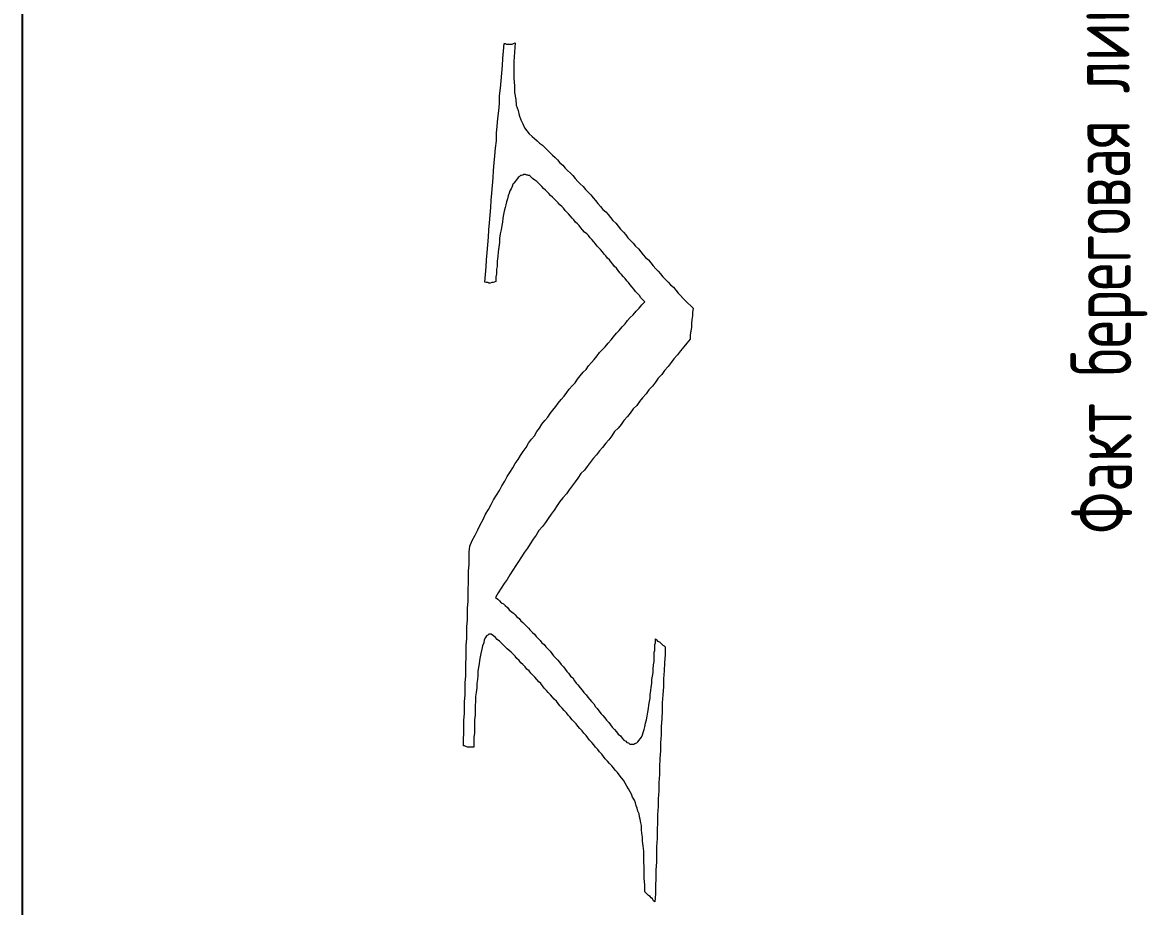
# Model space of a CAD drawing. Header units: millimetres. Extents: x 519 to 9564855, y -810 to 5021775.
# Drawn here: x 9517332 to 9518723, y 5001222 to 5002314 of the extents above; entities that cross this region are included whole.
import ezdxf

# ---------------------------------------------------------------- set-up
doc = ezdxf.new("R2010")
doc.units = ezdxf.units.MM
doc.header["$LTSCALE"] = 2
doc.header["$MEASUREMENT"] = 0
doc.layers.add('SEA_COST', color=4, linetype='Continuous')
doc.styles.get("Standard").update_dxf_attribs({"font": 'isocpeur.ttf', "width": 0.5})

msp = doc.modelspace()

# ---------------------------------------------------------------- linework, layer by layer
at = {"color": 4, "linetype": 'ByBlock', "lineweight": 25}
msp.add_line((9517332.24907, 4996682.87212), (9517332.24907, 5005746.04114), dxfattribs=at)
at = {"layer": 'SEA_COST', "color": 4, "lineweight": 0}
for points in [[(9517926.83938, 5002278.92568), (9517927.55841, 5002288.27311)], [(9517927.55841, 5002288.27311), (9517928.99647, 5002288.27311)], [(9517928.99647, 5002288.27311), (9517930.43454, 5002287.55407)], [(9517930.43454, 5002287.55407), (9517932.59164, 5002287.55407)], [(9517932.59164, 5002287.55407), (9517934.02971, 5002287.55407)], [(9517934.02971, 5002287.55407), (9517935.46777, 5002287.55407)], [(9517935.46777, 5002287.55407), (9517937.62487, 5002287.55407)], [(9517937.62487, 5002287.55407), (9517939.06294, 5002288.27311)], [(9517939.06294, 5002288.27311), (9517941.22004, 5002288.99214)], [(9517941.22004, 5002288.99214), (9517940.501, 5002277.48761)], [(9517925.40131, 5002260.94986), (9517926.12034, 5002269.57825)], [(9517926.12034, 5002269.57825), (9517926.83938, 5002278.92568)], [(9517940.501, 5002277.48761), (9517939.78197, 5002265.98309)], [(9517924.68228, 5002251.60243), (9517925.40131, 5002260.94986)], [(9517939.78197, 5002265.98309), (9517939.78197, 5002255.19759)], [(9517923.24421, 5002232.90757), (9517923.96324, 5002242.255)], [(9517923.96324, 5002242.255), (9517924.68228, 5002251.60243)], [(9517939.78197, 5002255.19759), (9517939.78197, 5002245.13113)], [(9517939.78197, 5002245.13113), (9517940.501, 5002235.7837)], [(9517921.80615, 5002223.56014), (9517923.24421, 5002232.90757)], [(9517940.501, 5002235.7837), (9517940.501, 5002227.87434)], [(9517940.501, 5002227.87434), (9517941.93907, 5002219.24594)], [(9517921.08711, 5002204.86528), (9517921.80615, 5002214.21271)], [(9517921.80615, 5002214.21271), (9517921.80615, 5002223.56014)], [(9517941.93907, 5002219.24594), (9517942.6581, 5002212.05561)], [(9517919.64905, 5002195.51786), (9517921.08711, 5002204.86528)], [(9517942.6581, 5002212.05561), (9517944.8152, 5002205.58432)], [(9517944.8152, 5002205.58432), (9517946.25327, 5002199.83205)], [(9517918.21098, 5002177.54203), (9517918.93001, 5002186.17043)], [(9517918.93001, 5002186.17043), (9517919.64905, 5002195.51786)], [(9517946.25327, 5002199.83205), (9517948.41036, 5002194.07979)], [(9517948.41036, 5002194.07979), (9517950.56746, 5002189.04656)], [(9517950.56746, 5002189.04656), (9517952.72456, 5002184.01333)], [(9517918.21098, 5002168.1946), (9517918.21098, 5002177.54203)], [(9517952.72456, 5002184.01333), (9517955.60069, 5002180.41816)], [(9517955.60069, 5002180.41816), (9517958.47683, 5002176.823)], [(9517958.47683, 5002176.823), (9517962.07199, 5002173.22783)], [(9517962.07199, 5002173.22783), (9517964.94812, 5002171.07074)], [(9517916.05388, 5002149.49975), (9517916.77291, 5002158.84718)], [(9517916.77291, 5002158.84718), (9517918.21098, 5002168.1946)], [(9517964.94812, 5002171.07074), (9517968.54329, 5002168.1946)], [(9517968.54329, 5002168.1946), (9517971.41942, 5002165.31847)], [(9517971.41942, 5002165.31847), (9517975.01458, 5002162.44234)], [(9517975.01458, 5002162.44234), (9517977.89072, 5002159.56621)], [(9517977.89072, 5002159.56621), (9517980.76685, 5002156.69008)], [(9517915.33485, 5002140.87135), (9517916.05388, 5002149.49975)], [(9517980.76685, 5002156.69008), (9517984.36201, 5002153.09491)], [(9517984.36201, 5002153.09491), (9517987.23814, 5002150.21878)], [(9517987.23814, 5002150.21878), (9517990.83331, 5002147.34265)], [(9517990.83331, 5002147.34265), (9517993.70944, 5002144.46652)], [(9517993.70944, 5002144.46652), (9517996.58557, 5002140.87135)], [(9517913.89678, 5002122.17649), (9517914.61582, 5002131.52392)], [(9517914.61582, 5002131.52392), (9517915.33485, 5002140.87135)], [(9517996.58557, 5002140.87135), (9518000.18074, 5002137.99522)], [(9518000.18074, 5002137.99522), (9518003.05687, 5002134.40005)], [(9518003.05687, 5002134.40005), (9518005.933, 5002131.52392)], [(9518005.933, 5002131.52392), (9518009.52817, 5002127.92876)], [(9517913.17775, 5002112.82907), (9517913.89678, 5002122.17649)], [(9517941.22004, 5002117.8623), (9517939.78197, 5002115.7052)], [(9517942.6581, 5002119.30036), (9517941.22004, 5002117.8623)], [(9517944.09617, 5002121.45746), (9517942.6581, 5002119.30036)], [(9517944.8152, 5002122.89553), (9517944.09617, 5002121.45746)], [(9517946.25327, 5002123.61456), (9517944.8152, 5002122.89553)], [(9517947.69133, 5002125.05263), (9517946.25327, 5002123.61456)], [(9517949.1294, 5002125.05263), (9517947.69133, 5002125.05263)], [(9517950.56746, 5002125.77166), (9517949.1294, 5002125.05263)], [(9517952.00553, 5002126.49069), (9517950.56746, 5002125.77166)], [(9517953.4436, 5002126.49069), (9517952.00553, 5002126.49069)], [(9517954.16263, 5002126.49069), (9517953.4436, 5002126.49069)], [(9517955.60069, 5002125.77166), (9517954.16263, 5002126.49069)], [(9517957.03876, 5002125.77166), (9517955.60069, 5002125.77166)], [(9517957.75779, 5002125.05263), (9517957.03876, 5002125.77166)], [(9517959.19586, 5002125.05263), (9517957.75779, 5002125.05263)], [(9517959.91489, 5002124.33359), (9517959.19586, 5002125.05263)], [(9517960.63392, 5002123.61456), (9517959.91489, 5002124.33359)], [(9517962.79102, 5002121.45746), (9517960.63392, 5002123.61456)], [(9517965.66716, 5002119.30036), (9517962.79102, 5002121.45746)], [(9517967.82425, 5002117.8623), (9517965.66716, 5002119.30036)], [(9517969.98135, 5002115.7052), (9517967.82425, 5002117.8623)], [(9518009.52817, 5002127.92876), (9518012.4043, 5002125.05263)], [(9518012.4043, 5002125.05263), (9518015.28043, 5002121.45746)], [(9518015.28043, 5002121.45746), (9518018.87559, 5002117.8623)], [(9518018.87559, 5002117.8623), (9518021.75173, 5002114.98617)], [(9517911.73968, 5002094.85324), (9517912.45872, 5002103.48164)], [(9517912.45872, 5002103.48164), (9517913.17775, 5002112.82907)], [(9517934.02971, 5002103.48164), (9517932.59164, 5002099.88647)], [(9517934.74874, 5002106.35777), (9517934.02971, 5002103.48164)], [(9517936.1868, 5002108.51487), (9517934.74874, 5002106.35777)], [(9517937.62487, 5002111.391), (9517936.1868, 5002108.51487)], [(9517938.3439, 5002114.26713), (9517937.62487, 5002111.391)], [(9517939.78197, 5002115.7052), (9517938.3439, 5002114.26713)], [(9517972.13845, 5002113.5481), (9517969.98135, 5002115.7052)], [(9517974.29555, 5002111.391), (9517972.13845, 5002113.5481)], [(9517976.45265, 5002109.2339), (9517974.29555, 5002111.391)], [(9517978.60975, 5002107.0768), (9517976.45265, 5002109.2339)], [(9517980.76685, 5002104.9197), (9517978.60975, 5002107.0768)], [(9517982.92395, 5002102.7626), (9517980.76685, 5002104.9197)], [(9517985.08105, 5002100.60551), (9517982.92395, 5002102.7626)], [(9518021.75173, 5002114.98617), (9518025.34689, 5002111.391)], [(9518025.34689, 5002111.391), (9518028.22302, 5002107.79584)], [(9518028.22302, 5002107.79584), (9518031.09915, 5002104.9197)], [(9518031.09915, 5002104.9197), (9518034.69432, 5002101.32454)], [(9517911.02065, 5002085.50581), (9517911.73968, 5002094.85324)], [(9517929.71551, 5002089.10098), (9517928.99647, 5002085.50581)], [(9517930.43454, 5002092.69614), (9517929.71551, 5002089.10098)], [(9517931.87261, 5002096.29131), (9517930.43454, 5002092.69614)], [(9517932.59164, 5002099.88647), (9517931.87261, 5002096.29131)], [(9517987.23814, 5002098.44841), (9517985.08105, 5002100.60551)], [(9517989.39524, 5002096.29131), (9517987.23814, 5002098.44841)], [(9517991.55234, 5002094.13421), (9517989.39524, 5002096.29131)], [(9517994.42847, 5002091.25808), (9517991.55234, 5002094.13421)], [(9517996.58557, 5002089.10098), (9517994.42847, 5002091.25808)], [(9517998.74267, 5002086.94388), (9517996.58557, 5002089.10098)], [(9518034.69432, 5002101.32454), (9518037.57045, 5002097.72937)], [(9518037.57045, 5002097.72937), (9518040.44658, 5002094.13421)], [(9518040.44658, 5002094.13421), (9518043.32271, 5002090.53904)], [(9518043.32271, 5002090.53904), (9518046.91788, 5002086.94388)], [(9517909.58259, 5002066.81096), (9517910.30162, 5002076.15839)], [(9517910.30162, 5002076.15839), (9517911.02065, 5002085.50581)], [(9517926.83938, 5002076.87742), (9517926.12034, 5002072.56322)], [(9517927.55841, 5002081.19162), (9517926.83938, 5002076.87742)], [(9517928.99647, 5002085.50581), (9517927.55841, 5002081.19162)], [(9518000.89977, 5002084.78678), (9517998.74267, 5002086.94388)], [(9518003.05687, 5002081.91065), (9518000.89977, 5002084.78678)], [(9518005.21397, 5002079.75355), (9518003.05687, 5002081.91065)], [(9518007.37107, 5002077.59645), (9518005.21397, 5002079.75355)], [(9518009.52817, 5002074.72032), (9518007.37107, 5002077.59645)], [(9518046.91788, 5002086.94388), (9518049.79401, 5002083.34871)], [(9518049.79401, 5002083.34871), (9518053.38918, 5002080.47258)], [(9518053.38918, 5002080.47258), (9518056.26531, 5002076.87742)], [(9518056.26531, 5002076.87742), (9518059.14144, 5002073.28225)], [(9517908.86355, 5002058.18256), (9517909.58259, 5002066.81096)], [(9517924.68228, 5002063.21579), (9517923.96324, 5002058.18256)], [(9517925.40131, 5002067.52999), (9517924.68228, 5002063.21579)], [(9517926.12034, 5002072.56322), (9517925.40131, 5002067.52999)], [(9518011.68526, 5002072.56322), (9518009.52817, 5002074.72032)], [(9518013.84236, 5002070.40612), (9518011.68526, 5002072.56322)], [(9518015.99946, 5002067.52999), (9518013.84236, 5002070.40612)], [(9518018.15656, 5002065.37289), (9518015.99946, 5002067.52999)], [(9518020.31366, 5002063.21579), (9518018.15656, 5002065.37289)], [(9518022.47076, 5002060.33966), (9518020.31366, 5002063.21579)], [(9518059.14144, 5002073.28225), (9518062.01757, 5002069.68709)], [(9518062.01757, 5002069.68709), (9518065.61274, 5002066.09192)], [(9518065.61274, 5002066.09192), (9518068.48887, 5002062.49676)], [(9518068.48887, 5002062.49676), (9518071.365, 5002058.90159)], [(9517907.42549, 5002039.4877), (9517908.14452, 5002048.83513)], [(9517908.14452, 5002048.83513), (9517908.86355, 5002058.18256)], [(9517922.52518, 5002053.14933), (9517921.80615, 5002047.39707)], [(9517921.80615, 5002047.39707), (9517921.80615, 5002042.36384)], [(9517923.96324, 5002058.18256), (9517922.52518, 5002053.14933)], [(9518024.62786, 5002058.18256), (9518022.47076, 5002060.33966)], [(9518026.78496, 5002055.30643), (9518024.62786, 5002058.18256)], [(9518029.66109, 5002053.14933), (9518026.78496, 5002055.30643)], [(9518031.81819, 5002050.99223), (9518029.66109, 5002053.14933)], [(9518033.97529, 5002048.1161), (9518031.81819, 5002050.99223)], [(9518036.13239, 5002045.959), (9518033.97529, 5002048.1161)], [(9518071.365, 5002058.90159), (9518074.96016, 5002055.30643)], [(9518074.96016, 5002055.30643), (9518077.8363, 5002051.71126)], [(9518077.8363, 5002051.71126), (9518080.71243, 5002048.1161)], [(9518080.71243, 5002048.1161), (9518084.30759, 5002044.52094)], [(9517906.70645, 5002030.14028), (9517907.42549, 5002039.4877)], [(9517921.08711, 5002036.61157), (9517920.36808, 5002030.85931)], [(9517921.80615, 5002042.36384), (9517921.08711, 5002036.61157)], [(9518038.28948, 5002043.08287), (9518036.13239, 5002045.959)], [(9518040.44658, 5002040.92577), (9518038.28948, 5002043.08287)], [(9518042.60368, 5002038.04964), (9518040.44658, 5002040.92577)], [(9518044.76078, 5002035.89254), (9518042.60368, 5002038.04964)], [(9518046.91788, 5002033.73544), (9518044.76078, 5002035.89254)], [(9518049.07498, 5002030.85931), (9518046.91788, 5002033.73544)], [(9518084.30759, 5002044.52094), (9518087.18373, 5002041.6448)], [(9518087.18373, 5002041.6448), (9518090.05986, 5002038.04964)], [(9518090.05986, 5002038.04964), (9518093.65502, 5002034.45447)], [(9518093.65502, 5002034.45447), (9518096.53115, 5002030.85931)], [(9517905.26839, 5002012.16445), (9517905.98742, 5002020.79285)], [(9517905.98742, 5002020.79285), (9517906.70645, 5002030.14028)], [(9517919.64905, 5002025.10705), (9517918.93001, 5002019.35478)], [(9517918.93001, 5002019.35478), (9517918.93001, 5002015.75962)], [(9517920.36808, 5002030.85931), (9517919.64905, 5002025.10705)], [(9518051.23208, 5002027.98318), (9518049.07498, 5002030.85931)], [(9518053.38918, 5002025.82608), (9518051.23208, 5002027.98318)], [(9518055.54628, 5002022.94995), (9518053.38918, 5002025.82608)], [(9518057.70337, 5002020.79285), (9518055.54628, 5002022.94995)], [(9518059.86047, 5002017.91672), (9518057.70337, 5002020.79285)], [(9518096.53115, 5002030.85931), (9518099.40729, 5002027.26414)], [(9518099.40729, 5002027.26414), (9518102.28342, 5002023.66898)], [(9518102.28342, 5002023.66898), (9518105.87858, 5002020.79285)], [(9518105.87858, 5002020.79285), (9518108.75471, 5002017.19768)], [(9517904.54935, 5002002.81702), (9517905.26839, 5002012.16445)], [(9517918.93001, 5002012.88349), (9517918.21098, 5002009.28832)], [(9517918.21098, 5002009.28832), (9517918.21098, 5002006.41219)], [(9517918.21098, 5002006.41219), (9517918.21098, 5002003.53606)], [(9517918.93001, 5002015.75962), (9517918.93001, 5002012.88349)], [(9518062.01757, 5002015.75962), (9518059.86047, 5002017.91672)], [(9518064.17467, 5002012.88349), (9518062.01757, 5002015.75962)], [(9518066.33177, 5002010.72639), (9518064.17467, 5002012.88349)], [(9518068.48887, 5002007.85025), (9518066.33177, 5002010.72639)], [(9518070.64597, 5002004.97412), (9518068.48887, 5002007.85025)], [(9518108.75471, 5002017.19768), (9518111.63085, 5002013.60252)], [(9518111.63085, 5002013.60252), (9518115.22601, 5002010.00735)], [(9518115.22601, 5002010.00735), (9518118.10214, 5002007.13122)], [(9518118.10214, 5002007.13122), (9518120.97827, 5002003.53606)], [(9517903.83032, 5001993.4696), (9517904.54935, 5002002.81702)], [(9517905.26839, 5001992.75056), (9517903.83032, 5001993.4696)], [(9517907.42549, 5001992.75056), (9517905.26839, 5001992.75056)], [(9517908.86355, 5001992.03153), (9517907.42549, 5001992.75056)], [(9517910.30162, 5001992.03153), (9517908.86355, 5001992.03153)], [(9517912.45872, 5001992.75056), (9517910.30162, 5001992.03153)], [(9517913.89678, 5001992.75056), (9517912.45872, 5001992.75056)], [(9517915.33485, 5001993.4696), (9517913.89678, 5001992.75056)], [(9517917.49195, 5001994.18863), (9517915.33485, 5001993.4696)], [(9517918.21098, 5002003.53606), (9517917.49195, 5001999.94089)], [(9517917.49195, 5001999.94089), (9517917.49195, 5001997.06476)], [(9517917.49195, 5001997.06476), (9517917.49195, 5001994.18863)], [(9518072.80307, 5002002.81702), (9518070.64597, 5002004.97412)], [(9518074.96016, 5001999.94089), (9518072.80307, 5002002.81702)], [(9518077.11726, 5001997.78379), (9518074.96016, 5001999.94089)], [(9518079.27436, 5001994.90766), (9518077.11726, 5001997.78379)], [(9518081.43146, 5001992.75056), (9518079.27436, 5001994.90766)], [(9518083.58856, 5001989.87443), (9518081.43146, 5001992.75056)], [(9518120.97827, 5002003.53606), (9518123.85441, 5001999.94089)], [(9518123.85441, 5001999.94089), (9518127.44957, 5001996.34573)], [(9518127.44957, 5001996.34573), (9518130.3257, 5001993.4696)], [(9518130.3257, 5001993.4696), (9518133.20183, 5001989.87443)], [(9518085.74566, 5001986.9983), (9518083.58856, 5001989.87443)], [(9518087.90276, 5001984.8412), (9518085.74566, 5001986.9983)], [(9518090.05986, 5001981.96507), (9518087.90276, 5001984.8412)], [(9518092.21696, 5001979.80797), (9518090.05986, 5001981.96507)], [(9518095.09309, 5001976.93184), (9518092.21696, 5001979.80797)], [(9518133.20183, 5001989.87443), (9518136.797, 5001986.9983)], [(9518136.797, 5001986.9983), (9518139.67313, 5001983.40313)], [(9518139.67313, 5001983.40313), (9518142.54926, 5001979.80797)], [(9518142.54926, 5001979.80797), (9518145.42539, 5001976.93184)], [(9518094.37405, 5001961.11311), (9518097.96922, 5001965.42731)], [(9518096.53115, 5001974.05571), (9518095.09309, 5001976.93184)], [(9518098.68825, 5001971.89861), (9518096.53115, 5001974.05571)], [(9518097.96922, 5001965.42731), (9518101.56438, 5001969.02247)], [(9518101.56438, 5001969.02247), (9518098.68825, 5001971.89861)], [(9518145.42539, 5001976.93184), (9518149.02056, 5001973.33667)], [(9518149.02056, 5001973.33667), (9518151.89669, 5001970.46054)], [(9518151.89669, 5001970.46054), (9518154.77282, 5001967.58441)], [(9518154.77282, 5001967.58441), (9518158.36799, 5001963.98924)], [(9518158.36799, 5001963.98924), (9518161.24412, 5001961.11311)], [(9518083.58856, 5001949.60859), (9518087.18373, 5001953.20375)], [(9518087.18373, 5001953.20375), (9518090.77889, 5001957.51795)], [(9518090.77889, 5001957.51795), (9518094.37405, 5001961.11311)], [(9518160.52509, 5001951.76568), (9518159.80605, 5001946.73245)], [(9518161.24412, 5001961.11311), (9518160.52509, 5001956.07988)], [(9518160.52509, 5001956.07988), (9518160.52509, 5001951.76568)], [(9518069.92693, 5001933.78986), (9518073.5221, 5001938.10406)], [(9518073.5221, 5001938.10406), (9518077.11726, 5001941.69922)], [(9518077.11726, 5001941.69922), (9518079.9934, 5001946.01342)], [(9518079.9934, 5001946.01342), (9518083.58856, 5001949.60859)], [(9518159.08702, 5001937.38502), (9518158.36799, 5001933.07083)], [(9518159.80605, 5001946.73245), (9518159.08702, 5001942.41826)], [(9518159.08702, 5001942.41826), (9518159.08702, 5001937.38502)], [(9518056.26531, 5001917.97114), (9518059.86047, 5001922.28533)], [(9518059.86047, 5001922.28533), (9518062.7366, 5001925.8805)], [(9518062.7366, 5001925.8805), (9518066.33177, 5001930.1947)], [(9518066.33177, 5001930.1947), (9518069.92693, 5001933.78986)], [(9518157.64895, 5001923.00437), (9518153.33476, 5001917.97114)], [(9518158.36799, 5001933.07083), (9518157.64895, 5001928.0376)], [(9518157.64895, 5001928.0376), (9518157.64895, 5001923.00437)], [(9518045.47981, 5001906.46661), (9518049.07498, 5001910.06177)], [(9518049.07498, 5001910.06177), (9518052.67014, 5001913.65694)], [(9518052.67014, 5001913.65694), (9518056.26531, 5001917.97114)], [(9518145.42539, 5001908.62371), (9518141.83023, 5001903.59048)], [(9518149.73959, 5001913.65694), (9518145.42539, 5001908.62371)], [(9518153.33476, 5001917.97114), (9518149.73959, 5001913.65694)], [(9518031.81819, 5001889.92885), (9518035.41335, 5001894.24305)], [(9518035.41335, 5001894.24305), (9518039.00852, 5001897.83821)], [(9518039.00852, 5001897.83821), (9518042.60368, 5001902.15241)], [(9518042.60368, 5001902.15241), (9518045.47981, 5001906.46661)], [(9518133.92087, 5001894.24305), (9518130.3257, 5001889.20982)], [(9518137.51603, 5001898.55725), (9518133.92087, 5001894.24305)], [(9518141.83023, 5001903.59048), (9518137.51603, 5001898.55725)], [(9518021.75173, 5001877.70529), (9518025.34689, 5001882.01949)], [(9518025.34689, 5001882.01949), (9518028.94206, 5001885.61465)], [(9518028.94206, 5001885.61465), (9518031.81819, 5001889.92885)], [(9518126.0115, 5001884.17659), (9518122.41634, 5001879.14336)], [(9518130.3257, 5001889.20982), (9518126.0115, 5001884.17659)], [(9518011.68526, 5001865.48173), (9518015.28043, 5001869.07689)], [(9518015.28043, 5001869.07689), (9518018.15656, 5001873.39109)], [(9518018.15656, 5001873.39109), (9518021.75173, 5001877.70529)], [(9518114.50698, 5001869.79593), (9518110.91181, 5001864.7627)], [(9518118.10214, 5001874.82916), (9518114.50698, 5001869.79593)], [(9518122.41634, 5001879.14336), (9518118.10214, 5001874.82916)], [(9517998.02364, 5001848.22494), (9518001.6188, 5001852.53914)], [(9518001.6188, 5001852.53914), (9518005.21397, 5001856.85333)], [(9518005.21397, 5001856.85333), (9518008.0901, 5001861.16753)], [(9518008.0901, 5001861.16753), (9518011.68526, 5001865.48173)], [(9518103.00245, 5001855.41527), (9518098.68825, 5001850.38204)], [(9518106.59762, 5001860.4485), (9518103.00245, 5001855.41527)], [(9518110.91181, 5001864.7627), (9518106.59762, 5001860.4485)], [(9517987.95718, 5001835.28235), (9517991.55234, 5001839.59654)], [(9517991.55234, 5001839.59654), (9517994.42847, 5001843.91074)], [(9517994.42847, 5001843.91074), (9517998.02364, 5001848.22494)], [(9518091.49792, 5001841.03461), (9518087.18373, 5001836.72041)], [(9518095.09309, 5001846.06784), (9518091.49792, 5001841.03461)], [(9518098.68825, 5001850.38204), (9518095.09309, 5001846.06784)], [(9517977.89072, 5001822.33975), (9517981.48588, 5001826.65395)], [(9517981.48588, 5001826.65395), (9517984.36201, 5001830.96815)], [(9517984.36201, 5001830.96815), (9517987.95718, 5001835.28235)], [(9518079.9934, 5001827.37298), (9518075.6792, 5001822.33975)], [(9518083.58856, 5001831.68718), (9518079.9934, 5001827.37298)], [(9518087.18373, 5001836.72041), (9518083.58856, 5001831.68718)], [(9517967.82425, 5001808.67813), (9517971.41942, 5001812.99232)], [(9517971.41942, 5001812.99232), (9517974.29555, 5001818.02555)], [(9517974.29555, 5001818.02555), (9517977.89072, 5001822.33975)], [(9518068.48887, 5001812.99232), (9518064.17467, 5001808.67813)], [(9518072.08403, 5001817.30652), (9518068.48887, 5001812.99232)], [(9518075.6792, 5001822.33975), (9518072.08403, 5001817.30652)], [(9517957.75779, 5001794.29747), (9517961.35296, 5001799.3307)], [(9517961.35296, 5001799.3307), (9517964.94812, 5001803.6449)], [(9517964.94812, 5001803.6449), (9517967.82425, 5001808.67813)], [(9518056.98434, 5001798.61166), (9518053.38918, 5001794.29747)], [(9518060.57951, 5001803.6449), (9518056.98434, 5001798.61166)], [(9518064.17467, 5001808.67813), (9518060.57951, 5001803.6449)], [(9517947.69133, 5001779.19777), (9517951.2865, 5001784.23101)], [(9517951.2865, 5001784.23101), (9517954.88166, 5001789.26424)], [(9517954.88166, 5001789.26424), (9517957.75779, 5001794.29747)], [(9518045.47981, 5001784.95004), (9518041.88465, 5001779.91681)], [(9518049.07498, 5001789.26424), (9518045.47981, 5001784.95004)], [(9518053.38918, 5001794.29747), (9518049.07498, 5001789.26424)], [(9517938.3439, 5001764.09808), (9517941.22004, 5001769.13131)], [(9517941.22004, 5001769.13131), (9517944.8152, 5001774.16454)], [(9517944.8152, 5001774.16454), (9517947.69133, 5001779.19777)], [(9518033.97529, 5001770.56938), (9518030.38012, 5001765.53615)], [(9518037.57045, 5001775.60261), (9518033.97529, 5001770.56938)], [(9518041.88465, 5001779.91681), (9518037.57045, 5001775.60261)], [(9517931.15357, 5001753.31259), (9517934.74874, 5001758.34582)], [(9517934.74874, 5001758.34582), (9517938.3439, 5001764.09808)], [(9518022.47076, 5001756.90775), (9518018.87559, 5001751.15549)], [(9518026.78496, 5001761.22195), (9518022.47076, 5001756.90775)], [(9518030.38012, 5001765.53615), (9518026.78496, 5001761.22195)], [(9517921.80615, 5001736.0558), (9517924.68228, 5001741.80806)], [(9517924.68228, 5001741.80806), (9517928.27744, 5001747.56032)], [(9517928.27744, 5001747.56032), (9517931.15357, 5001753.31259)], [(9518011.68526, 5001741.80806), (9518008.0901, 5001736.77483)], [(9518015.28043, 5001746.84129), (9518011.68526, 5001741.80806)], [(9518018.87559, 5001751.15549), (9518015.28043, 5001746.84129)], [(9517914.61582, 5001724.55127), (9517918.21098, 5001730.30353)], [(9517918.21098, 5001730.30353), (9517921.80615, 5001736.0558)], [(9518004.49494, 5001731.7416), (9518000.18074, 5001726.70837)], [(9518008.0901, 5001736.77483), (9518004.49494, 5001731.7416)], [(9517908.14452, 5001712.32771), (9517911.73968, 5001718.79901)], [(9517911.73968, 5001718.79901), (9517914.61582, 5001724.55127)], [(9517992.99041, 5001717.36094), (9517989.39524, 5001711.60868)], [(9517996.58557, 5001722.39417), (9517992.99041, 5001717.36094)], [(9518000.18074, 5001726.70837), (9517996.58557, 5001722.39417)], [(9517898.07806, 5001693.63285), (9517901.67322, 5001700.10415)], [(9517901.67322, 5001700.10415), (9517904.54935, 5001706.57545)], [(9517904.54935, 5001706.57545), (9517908.14452, 5001712.32771)], [(9517982.20491, 5001701.54222), (9517978.60975, 5001696.50898)], [(9517985.80008, 5001706.57545), (9517982.20491, 5001701.54222)], [(9517989.39524, 5001711.60868), (9517985.80008, 5001706.57545)], [(9517891.60676, 5001680.69026), (9517895.20193, 5001687.16156)], [(9517895.20193, 5001687.16156), (9517898.07806, 5001693.63285)], [(9517970.70039, 5001686.44252), (9517967.10522, 5001680.69026)], [(9517975.01458, 5001691.47575), (9517970.70039, 5001686.44252)], [(9517978.60975, 5001696.50898), (9517975.01458, 5001691.47575)], [(9517885.13546, 5001667.02863), (9517888.0116, 5001674.21896)], [(9517888.0116, 5001674.21896), (9517891.60676, 5001680.69026)], [(9517963.51006, 5001675.65703), (9517959.91489, 5001669.90477)], [(9517967.10522, 5001680.69026), (9517963.51006, 5001675.65703)], [(9517884.41643, 5001659.8383), (9517885.13546, 5001667.02863)], [(9517884.41643, 5001651.92894), (9517884.41643, 5001659.8383)], [(9517952.72456, 5001659.8383), (9517949.1294, 5001654.08604)], [(9517956.31973, 5001664.87153), (9517952.72456, 5001659.8383)], [(9517959.91489, 5001669.90477), (9517956.31973, 5001664.87153)], [(9517883.6974, 5001636.82925), (9517884.41643, 5001644.01958)], [(9517884.41643, 5001644.01958), (9517884.41643, 5001651.92894)], [(9517945.53423, 5001648.33378), (9517941.93907, 5001643.30055)], [(9517949.1294, 5001654.08604), (9517945.53423, 5001648.33378)], [(9517883.6974, 5001628.91989), (9517883.6974, 5001636.82925)], [(9517934.74874, 5001631.79602), (9517931.15357, 5001626.04375)], [(9517938.3439, 5001637.54828), (9517934.74874, 5001631.79602)], [(9517941.93907, 5001643.30055), (9517938.3439, 5001637.54828)], [(9517882.97837, 5001613.82019), (9517883.6974, 5001621.72956)], [(9517883.6974, 5001621.72956), (9517883.6974, 5001628.91989)], [(9517927.55841, 5001621.01052), (9517923.96324, 5001615.25826)], [(9517931.15357, 5001626.04375), (9517927.55841, 5001621.01052)], [(9517882.97837, 5001606.62987), (9517882.97837, 5001613.82019)], [(9517882.97837, 5001598.7205), (9517882.97837, 5001606.62987)], [(9517920.36808, 5001609.506), (9517916.77291, 5001603.75373)], [(9517916.77291, 5001603.75373), (9517919.64905, 5001601.59663)], [(9517923.96324, 5001615.25826), (9517920.36808, 5001609.506)], [(9517882.25933, 5001590.81114), (9517882.97837, 5001598.7205)], [(9517882.25933, 5001583.62081), (9517882.25933, 5001590.81114)], [(9517919.64905, 5001601.59663), (9517921.80615, 5001599.43954)], [(9517921.80615, 5001599.43954), (9517923.96324, 5001597.28244)], [(9517923.96324, 5001597.28244), (9517926.83938, 5001595.84437)], [(9517926.83938, 5001595.84437), (9517928.99647, 5001593.68727)], [(9517928.99647, 5001593.68727), (9517931.87261, 5001591.53017)], [(9517931.87261, 5001591.53017), (9517934.02971, 5001588.65404)], [(9517934.02971, 5001588.65404), (9517936.1868, 5001586.49694)], [(9517881.5403, 5001567.80209), (9517882.25933, 5001575.71145)], [(9517882.25933, 5001575.71145), (9517882.25933, 5001583.62081)], [(9517936.1868, 5001586.49694), (9517939.06294, 5001584.33984)], [(9517939.06294, 5001584.33984), (9517941.22004, 5001582.18274)], [(9517941.22004, 5001582.18274), (9517943.37713, 5001580.02565)], [(9517943.37713, 5001580.02565), (9517946.25327, 5001577.86855)], [(9517946.25327, 5001577.86855), (9517948.41036, 5001574.99242)], [(9517948.41036, 5001574.99242), (9517950.56746, 5001572.83532)], [(9517881.5403, 5001559.89272), (9517881.5403, 5001567.80209)], [(9517950.56746, 5001572.83532), (9517952.72456, 5001570.67822)], [(9517952.72456, 5001570.67822), (9517955.60069, 5001567.80209)], [(9517955.60069, 5001567.80209), (9517957.75779, 5001565.64499)], [(9517957.75779, 5001565.64499), (9517959.91489, 5001563.48789)], [(9517959.91489, 5001563.48789), (9517962.79102, 5001560.61176)], [(9517962.79102, 5001560.61176), (9517964.94812, 5001558.45466)], [(9517880.82127, 5001544.79303), (9517881.5403, 5001552.70239)], [(9517881.5403, 5001552.70239), (9517881.5403, 5001559.89272)], [(9517902.39226, 5001547.66916), (9517900.95419, 5001544.074)], [(9517903.11129, 5001551.26433), (9517902.39226, 5001547.66916)], [(9517904.54935, 5001554.14046), (9517903.11129, 5001551.26433)], [(9517905.98742, 5001556.29756), (9517904.54935, 5001554.14046)], [(9517907.42549, 5001557.01659), (9517905.98742, 5001556.29756)], [(9517908.86355, 5001558.45466), (9517907.42549, 5001557.01659)], [(9517909.58259, 5001558.45466), (9517908.86355, 5001558.45466)], [(9517910.30162, 5001558.45466), (9517909.58259, 5001558.45466)], [(9517911.02065, 5001558.45466), (9517910.30162, 5001558.45466)], [(9517911.73968, 5001558.45466), (9517911.02065, 5001558.45466)], [(9517914.61582, 5001556.29756), (9517911.73968, 5001558.45466)], [(9517916.77291, 5001554.14046), (9517914.61582, 5001556.29756)], [(9517918.93001, 5001551.98336), (9517916.77291, 5001554.14046)], [(9517921.80615, 5001549.82626), (9517918.93001, 5001551.98336)], [(9517923.96324, 5001547.66916), (9517921.80615, 5001549.82626)], [(9517926.12034, 5001545.51206), (9517923.96324, 5001547.66916)], [(9517964.94812, 5001558.45466), (9517967.10522, 5001555.57853)], [(9517967.10522, 5001555.57853), (9517969.98135, 5001552.70239)], [(9517969.98135, 5001552.70239), (9517972.13845, 5001550.54529)], [(9517972.13845, 5001550.54529), (9517974.29555, 5001547.66916)], [(9517972.13845, 5001550.54529), (9517974.29555, 5001547.66916)], [(9517974.29555, 5001547.66916), (9517977.17168, 5001545.51206)], [(9517974.29555, 5001547.66916), (9517977.17168, 5001545.51206)], [(9518113.78794, 5001545.51206), (9518114.50698, 5001547.66916)], [(9518114.50698, 5001552.70239), (9518115.94504, 5001551.26433)], [(9518114.50698, 5001549.82626), (9518114.50698, 5001552.70239)], [(9518114.50698, 5001547.66916), (9518114.50698, 5001549.82626)], [(9518115.94504, 5001551.26433), (9518117.38311, 5001549.82626)], [(9518117.38311, 5001549.82626), (9518119.54021, 5001549.10723)], [(9518119.54021, 5001549.10723), (9518120.97827, 5001547.66916)], [(9518120.97827, 5001547.66916), (9518122.41634, 5001546.2311)], [(9517880.82127, 5001536.88367), (9517880.82127, 5001544.79303)], [(9517880.82127, 5001529.69334), (9517880.82127, 5001536.88367)], [(9517898.79709, 5001534.72657), (9517898.07806, 5001530.41237)], [(9517900.23516, 5001539.7598), (9517898.79709, 5001534.72657)], [(9517900.95419, 5001544.074), (9517900.23516, 5001539.7598)], [(9517928.99647, 5001542.63593), (9517926.12034, 5001545.51206)], [(9517931.15357, 5001540.47883), (9517928.99647, 5001542.63593)], [(9517934.02971, 5001538.32173), (9517931.15357, 5001540.47883)], [(9517936.1868, 5001536.16464), (9517934.02971, 5001538.32173)], [(9517939.06294, 5001533.2885), (9517936.1868, 5001536.16464)], [(9517941.22004, 5001531.1314), (9517939.06294, 5001533.2885)], [(9517977.17168, 5001545.51206), (9517979.32878, 5001542.63593)], [(9517977.17168, 5001545.51206), (9517979.32878, 5001542.63593)], [(9517979.32878, 5001542.63593), (9517981.48588, 5001540.47883)], [(9517979.32878, 5001542.63593), (9517981.48588, 5001540.47883)], [(9517981.48588, 5001540.47883), (9517984.36201, 5001537.6027)], [(9517981.48588, 5001540.47883), (9517984.36201, 5001537.6027)], [(9517984.36201, 5001537.6027), (9517986.51911, 5001534.72657)], [(9517984.36201, 5001537.6027), (9517986.51911, 5001534.72657)], [(9517986.51911, 5001534.72657), (9517988.67621, 5001531.85044)], [(9517986.51911, 5001534.72657), (9517988.67621, 5001531.85044)], [(9518113.06891, 5001536.16464), (9518113.78794, 5001538.32173)], [(9518113.06891, 5001534.00754), (9518113.06891, 5001536.16464)], [(9518113.06891, 5001529.69334), (9518113.06891, 5001534.00754)], [(9518113.78794, 5001542.63593), (9518113.78794, 5001545.51206)], [(9518113.78794, 5001540.47883), (9518113.78794, 5001542.63593)], [(9518113.78794, 5001538.32173), (9518113.78794, 5001540.47883)], [(9518122.41634, 5001546.2311), (9518123.85441, 5001544.79303)], [(9518123.85441, 5001544.79303), (9518125.29247, 5001544.074)], [(9518125.29247, 5001544.074), (9518126.73054, 5001542.63593)], [(9518126.73054, 5001533.2885), (9518126.0115, 5001523.22204)], [(9518126.73054, 5001542.63593), (9518126.73054, 5001533.2885)], [(9517880.10223, 5001521.78398), (9517880.82127, 5001529.69334)], [(9517880.10223, 5001513.87461), (9517880.10223, 5001521.78398)], [(9517896.63999, 5001521.78398), (9517895.92096, 5001517.46978)], [(9517897.35902, 5001526.09817), (9517896.63999, 5001521.78398)], [(9517898.07806, 5001530.41237), (9517897.35902, 5001526.09817)], [(9517943.37713, 5001528.25527), (9517941.22004, 5001531.1314)], [(9517946.25327, 5001526.09817), (9517943.37713, 5001528.25527)], [(9517948.41036, 5001523.22204), (9517946.25327, 5001526.09817)], [(9517950.56746, 5001521.06494), (9517948.41036, 5001523.22204)], [(9517953.4436, 5001518.18881), (9517950.56746, 5001521.06494)], [(9517988.67621, 5001531.85044), (9517990.83331, 5001529.69334)], [(9517988.67621, 5001531.85044), (9517990.83331, 5001529.69334)], [(9517990.83331, 5001529.69334), (9517993.70944, 5001526.81721)], [(9517993.70944, 5001526.81721), (9517995.86654, 5001523.94108)], [(9517995.86654, 5001523.94108), (9517998.02364, 5001521.06494)], [(9517998.02364, 5001521.06494), (9518000.89977, 5001518.18881)], [(9518111.63085, 5001515.31268), (9518112.34988, 5001520.34591)], [(9518112.34988, 5001520.34591), (9518113.06891, 5001524.66011)], [(9518113.06891, 5001524.66011), (9518113.06891, 5001529.69334)], [(9518126.0115, 5001523.22204), (9518125.29247, 5001513.15558)], [(9517879.3832, 5001498.77492), (9517880.10223, 5001506.68428)], [(9517880.10223, 5001506.68428), (9517880.10223, 5001513.87461)], [(9517895.20193, 5001507.40332), (9517894.48289, 5001502.37009)], [(9517895.92096, 5001517.46978), (9517895.20193, 5001512.43655)], [(9517895.20193, 5001512.43655), (9517895.20193, 5001507.40332)], [(9517955.60069, 5001515.31268), (9517953.4436, 5001518.18881)], [(9517958.47683, 5001513.15558), (9517955.60069, 5001515.31268)], [(9517960.63392, 5001510.27945), (9517958.47683, 5001513.15558)], [(9517962.79102, 5001508.12235), (9517960.63392, 5001510.27945)], [(9517965.66716, 5001505.24622), (9517962.79102, 5001508.12235)], [(9517967.82425, 5001502.37009), (9517965.66716, 5001505.24622)], [(9518000.89977, 5001518.18881), (9518003.05687, 5001515.31268)], [(9518003.05687, 5001515.31268), (9518005.21397, 5001512.43655)], [(9518005.21397, 5001512.43655), (9518007.37107, 5001510.27945)], [(9518007.37107, 5001510.27945), (9518009.52817, 5001506.68428)], [(9518009.52817, 5001506.68428), (9518012.4043, 5001504.52719)], [(9518110.19278, 5001502.37009), (9518110.91181, 5001506.68428)], [(9518110.91181, 5001506.68428), (9518111.63085, 5001510.99848)], [(9518111.63085, 5001510.99848), (9518111.63085, 5001515.31268)], [(9518125.29247, 5001513.15558), (9518124.57344, 5001503.08912)], [(9517879.3832, 5001490.86556), (9517879.3832, 5001498.77492)], [(9517879.3832, 5001482.9562), (9517879.3832, 5001490.86556)], [(9517893.76386, 5001492.30363), (9517893.04483, 5001486.55136)], [(9517894.48289, 5001502.37009), (9517893.76386, 5001497.33686)], [(9517893.76386, 5001497.33686), (9517893.76386, 5001492.30363)], [(9517970.70039, 5001499.49395), (9517967.82425, 5001502.37009)], [(9517972.85749, 5001497.33686), (9517970.70039, 5001499.49395)], [(9517975.01458, 5001494.46072), (9517972.85749, 5001497.33686)], [(9517977.17168, 5001491.58459), (9517975.01458, 5001494.46072)], [(9517980.04781, 5001488.70846), (9517977.17168, 5001491.58459)], [(9518012.4043, 5001504.52719), (9518014.5614, 5001500.93202)], [(9518014.5614, 5001500.93202), (9518016.7185, 5001498.05589)], [(9518016.7185, 5001498.05589), (9518018.87559, 5001495.89879)], [(9518018.87559, 5001495.89879), (9518021.75173, 5001492.30363)], [(9518021.75173, 5001492.30363), (9518023.90883, 5001489.42749)], [(9518108.75471, 5001488.70846), (9518109.47375, 5001493.02266)], [(9518109.47375, 5001493.02266), (9518110.19278, 5001497.33686)], [(9518110.19278, 5001497.33686), (9518110.19278, 5001502.37009)], [(9518124.57344, 5001493.74169), (9518123.85441, 5001483.67523)], [(9518124.57344, 5001503.08912), (9518124.57344, 5001493.74169)], [(9517878.66417, 5001475.04683), (9517879.3832, 5001482.9562)], [(9517893.04483, 5001486.55136), (9517892.32579, 5001481.51813)], [(9517892.32579, 5001481.51813), (9517892.32579, 5001475.76587)], [(9517982.20491, 5001486.55136), (9517980.04781, 5001488.70846)], [(9517985.08105, 5001483.67523), (9517982.20491, 5001486.55136)], [(9517987.23814, 5001480.7991), (9517985.08105, 5001483.67523)], [(9517989.39524, 5001477.92297), (9517987.23814, 5001480.7991)], [(9517992.27138, 5001475.76587), (9517989.39524, 5001477.92297)], [(9518023.90883, 5001489.42749), (9518026.06592, 5001486.55136)], [(9518026.06592, 5001486.55136), (9518028.94206, 5001483.67523)], [(9518028.94206, 5001483.67523), (9518031.09915, 5001480.7991)], [(9518031.09915, 5001480.7991), (9518033.25625, 5001477.92297)], [(9518033.25625, 5001477.92297), (9518035.41335, 5001475.04683)], [(9518107.31665, 5001475.04683), (9518108.03568, 5001479.36103)], [(9518108.03568, 5001483.67523), (9518108.75471, 5001488.70846)], [(9518108.03568, 5001479.36103), (9518108.03568, 5001483.67523)], [(9518123.85441, 5001483.67523), (9518123.13537, 5001473.60877)], [(9517878.66417, 5001467.13747), (9517878.66417, 5001475.04683)], [(9517878.66417, 5001459.94714), (9517878.66417, 5001467.13747)], [(9517892.32579, 5001475.76587), (9517891.60676, 5001470.0136)], [(9517891.60676, 5001470.0136), (9517891.60676, 5001464.26134)], [(9517891.60676, 5001464.26134), (9517891.60676, 5001458.50908)], [(9517994.42847, 5001472.88974), (9517992.27138, 5001475.76587)], [(9517996.58557, 5001470.0136), (9517994.42847, 5001472.88974)], [(9517999.4617, 5001467.13747), (9517996.58557, 5001470.0136)], [(9518001.6188, 5001464.26134), (9517999.4617, 5001467.13747)], [(9518004.49494, 5001461.38521), (9518001.6188, 5001464.26134)], [(9518035.41335, 5001475.04683), (9518038.28948, 5001472.1707)], [(9518038.28948, 5001472.1707), (9518040.44658, 5001468.57554)], [(9518040.44658, 5001468.57554), (9518042.60368, 5001466.41844)], [(9518042.60368, 5001466.41844), (9518044.76078, 5001463.54231)], [(9518044.76078, 5001463.54231), (9518047.63691, 5001459.94714)], [(9518105.15955, 5001462.10424), (9518105.87858, 5001466.41844)], [(9518105.87858, 5001466.41844), (9518106.59762, 5001470.73264)], [(9518106.59762, 5001470.73264), (9518107.31665, 5001475.04683)], [(9518123.13537, 5001463.54231), (9518122.41634, 5001454.19488)], [(9518123.13537, 5001473.60877), (9518123.13537, 5001463.54231)], [(9517877.94514, 5001452.03778), (9517878.66417, 5001459.94714)], [(9517877.94514, 5001444.12842), (9517877.94514, 5001452.03778)], [(9517891.60676, 5001458.50908), (9517890.88773, 5001452.75681)], [(9517890.88773, 5001452.75681), (9517890.88773, 5001448.44261)], [(9518006.65203, 5001458.50908), (9518004.49494, 5001461.38521)], [(9518008.80913, 5001456.35198), (9518006.65203, 5001458.50908)], [(9518011.68526, 5001452.75681), (9518008.80913, 5001456.35198)], [(9518013.84236, 5001450.59971), (9518011.68526, 5001452.75681)], [(9518016.7185, 5001447.72358), (9518013.84236, 5001450.59971)], [(9518047.63691, 5001459.94714), (9518049.79401, 5001457.79004)], [(9518049.79401, 5001457.79004), (9518051.95111, 5001454.91391)], [(9518051.95111, 5001454.91391), (9518054.10821, 5001452.03778)], [(9518054.10821, 5001452.03778), (9518056.98434, 5001449.16165)], [(9518056.98434, 5001449.16165), (9518059.14144, 5001446.28552)], [(9518102.28342, 5001448.44261), (9518103.72148, 5001452.75681)], [(9518103.72148, 5001452.75681), (9518104.44052, 5001457.07101)], [(9518104.44052, 5001457.07101), (9518105.15955, 5001462.10424)], [(9518122.41634, 5001454.19488), (9518121.69731, 5001444.12842)], [(9517877.2261, 5001428.30969), (9517877.94514, 5001436.21905)], [(9517877.94514, 5001436.21905), (9517877.94514, 5001444.12842)], [(9517890.88773, 5001435.50002), (9517890.1687, 5001431.18582)], [(9517890.88773, 5001448.44261), (9517890.88773, 5001444.12842)], [(9517890.88773, 5001444.12842), (9517890.88773, 5001439.81422)], [(9517890.88773, 5001439.81422), (9517890.88773, 5001435.50002)], [(9518018.87559, 5001444.84745), (9518016.7185, 5001447.72358)], [(9518021.03269, 5001441.97132), (9518018.87559, 5001444.84745)], [(9518023.90883, 5001439.09519), (9518021.03269, 5001441.97132)], [(9518026.06592, 5001436.21905), (9518023.90883, 5001439.09519)], [(9518028.94206, 5001433.34292), (9518026.06592, 5001436.21905)], [(9518059.14144, 5001446.28552), (9518061.29854, 5001443.40938)], [(9518061.29854, 5001443.40938), (9518064.17467, 5001440.53325)], [(9518064.17467, 5001440.53325), (9518066.33177, 5001437.65712)], [(9518066.33177, 5001437.65712), (9518068.48887, 5001434.78099)], [(9518098.68825, 5001434.06196), (9518099.40729, 5001436.93809)], [(9518099.40729, 5001436.93809), (9518100.84535, 5001440.53325)], [(9518100.84535, 5001440.53325), (9518101.56438, 5001444.12842)], [(9518101.56438, 5001444.12842), (9518102.28342, 5001448.44261)], [(9518121.69731, 5001444.12842), (9518121.69731, 5001434.06196)], [(9517877.2261, 5001420.40033), (9517877.2261, 5001428.30969)], [(9517890.1687, 5001431.18582), (9517890.1687, 5001427.59066)], [(9517890.1687, 5001427.59066), (9517890.1687, 5001423.27646)], [(9517890.1687, 5001423.27646), (9517890.1687, 5001418.96226)], [(9518031.09915, 5001430.46679), (9518028.94206, 5001433.34292)], [(9518033.25625, 5001427.59066), (9518031.09915, 5001430.46679)], [(9518036.13239, 5001424.71453), (9518033.25625, 5001427.59066)], [(9518038.28948, 5001421.8384), (9518036.13239, 5001424.71453)], [(9518040.44658, 5001418.96226), (9518038.28948, 5001421.8384)], [(9518068.48887, 5001434.78099), (9518071.365, 5001432.62389)], [(9518071.365, 5001432.62389), (9518073.5221, 5001429.74776)], [(9518073.5221, 5001429.74776), (9518075.6792, 5001427.59066)], [(9518075.6792, 5001427.59066), (9518077.8363, 5001426.15259)], [(9518077.8363, 5001426.15259), (9518079.27436, 5001424.71453)], [(9518079.27436, 5001424.71453), (9518081.43146, 5001423.99549)], [(9518081.43146, 5001423.99549), (9518082.86953, 5001422.55743)], [(9518082.86953, 5001422.55743), (9518084.30759, 5001422.55743)], [(9518084.30759, 5001422.55743), (9518085.74566, 5001422.55743)], [(9518085.74566, 5001422.55743), (9518087.90276, 5001422.55743)], [(9518087.90276, 5001422.55743), (9518089.34082, 5001423.27646)], [(9518089.34082, 5001423.27646), (9518091.49792, 5001423.99549)], [(9518091.49792, 5001423.99549), (9518092.93599, 5001425.43356)], [(9518092.93599, 5001425.43356), (9518094.37405, 5001427.59066)], [(9518094.37405, 5001427.59066), (9518095.81212, 5001429.02872)], [(9518095.81212, 5001429.02872), (9518097.25019, 5001431.18582)], [(9518097.25019, 5001431.18582), (9518098.68825, 5001434.06196)], [(9518121.69731, 5001434.06196), (9518120.97827, 5001423.99549)], [(9518120.97827, 5001423.99549), (9518120.97827, 5001414.64807)], [(9517878.66417, 5001420.40033), (9517877.2261, 5001420.40033)], [(9517880.10223, 5001419.6813), (9517878.66417, 5001420.40033)], [(9517882.25933, 5001418.96226), (9517880.10223, 5001419.6813)], [(9517883.6974, 5001418.96226), (9517882.25933, 5001418.96226)], [(9517885.13546, 5001418.96226), (9517883.6974, 5001418.96226)], [(9517886.57353, 5001418.96226), (9517885.13546, 5001418.96226)], [(9517888.73063, 5001418.96226), (9517886.57353, 5001418.96226)], [(9517890.1687, 5001418.96226), (9517888.73063, 5001418.96226)], [(9518043.32271, 5001416.08613), (9518040.44658, 5001418.96226)], [(9518045.47981, 5001413.21), (9518043.32271, 5001416.08613)], [(9518048.35595, 5001410.33387), (9518045.47981, 5001413.21)], [(9518050.51304, 5001407.45774), (9518048.35595, 5001410.33387)], [(9518052.67014, 5001404.5816), (9518050.51304, 5001407.45774)], [(9518120.97827, 5001414.64807), (9518120.25924, 5001404.5816)], [(9518055.54628, 5001401.70547), (9518052.67014, 5001404.5816)], [(9518057.70337, 5001398.82934), (9518055.54628, 5001401.70547)], [(9518060.57951, 5001395.95321), (9518057.70337, 5001398.82934)], [(9518062.7366, 5001393.07708), (9518060.57951, 5001395.95321)], [(9518120.25924, 5001404.5816), (9518119.54021, 5001394.51514)], [(9518119.54021, 5001394.51514), (9518119.54021, 5001385.16771)], [(9518064.8937, 5001390.20095), (9518062.7366, 5001393.07708)], [(9518067.76984, 5001387.32481), (9518064.8937, 5001390.20095)], [(9518069.92693, 5001384.44868), (9518067.76984, 5001387.32481)], [(9518072.80307, 5001380.85352), (9518069.92693, 5001384.44868)], [(9518074.96016, 5001377.97739), (9518072.80307, 5001380.85352)], [(9518119.54021, 5001385.16771), (9518118.82118, 5001375.10125)], [(9518077.11726, 5001374.38222), (9518074.96016, 5001377.97739)], [(9518079.27436, 5001370.78706), (9518077.11726, 5001374.38222)], [(9518081.43146, 5001367.19189), (9518079.27436, 5001370.78706)], [(9518083.58856, 5001363.59673), (9518081.43146, 5001367.19189)], [(9518118.82118, 5001375.10125), (9518118.82118, 5001365.03479)], [(9518085.02663, 5001360.72059), (9518083.58856, 5001363.59673)], [(9518086.46469, 5001357.12543), (9518085.02663, 5001360.72059)], [(9518088.62179, 5001353.53026), (9518086.46469, 5001357.12543)], [(9518090.05986, 5001349.9351), (9518088.62179, 5001353.53026)], [(9518118.82118, 5001365.03479), (9518118.10214, 5001354.96833)], [(9518118.10214, 5001354.96833), (9518118.10214, 5001345.6209)], [(9518090.77889, 5001346.33993), (9518090.05986, 5001349.9351)], [(9518092.21696, 5001343.4638), (9518090.77889, 5001346.33993)], [(9518092.93599, 5001339.86864), (9518092.21696, 5001343.4638)], [(9518094.37405, 5001336.27347), (9518092.93599, 5001339.86864)], [(9518118.10214, 5001345.6209), (9518117.38311, 5001335.55444)], [(9518095.09309, 5001332.67831), (9518094.37405, 5001336.27347)], [(9518095.81212, 5001329.80218), (9518095.09309, 5001332.67831)], [(9518096.53115, 5001325.48798), (9518095.81212, 5001329.80218)], [(9518097.25019, 5001321.89281), (9518096.53115, 5001325.48798)], [(9518117.38311, 5001326.20701), (9518116.66408, 5001316.14055)], [(9518117.38311, 5001335.55444), (9518117.38311, 5001326.20701)], [(9518097.25019, 5001316.85958), (9518097.25019, 5001321.89281)], [(9518097.96922, 5001312.54539), (9518097.25019, 5001316.85958)], [(9518098.68825, 5001307.51216), (9518097.96922, 5001312.54539)], [(9518116.66408, 5001316.14055), (9518116.66408, 5001306.07409)], [(9518098.68825, 5001302.47892), (9518098.68825, 5001307.51216)], [(9518099.40729, 5001296.72666), (9518098.68825, 5001302.47892)], [(9518100.12632, 5001290.25536), (9518099.40729, 5001296.72666)], [(9518116.66408, 5001306.07409), (9518115.94504, 5001296.00763)], [(9518100.12632, 5001284.5031), (9518100.12632, 5001290.25536)], [(9518100.12632, 5001277.31277), (9518100.12632, 5001284.5031)], [(9518115.94504, 5001296.00763), (9518115.94504, 5001286.6602)], [(9518115.94504, 5001286.6602), (9518115.94504, 5001276.59374)], [(9518100.84535, 5001270.84147), (9518100.12632, 5001277.31277)], [(9518100.84535, 5001263.65115), (9518100.84535, 5001270.84147)], [(9518115.94504, 5001276.59374), (9518115.22601, 5001267.24631)], [(9518100.84535, 5001256.46082), (9518100.84535, 5001263.65115)], [(9518101.56438, 5001248.55145), (9518100.84535, 5001256.46082)], [(9518115.22601, 5001257.17985), (9518114.50698, 5001247.11339)], [(9518115.22601, 5001267.24631), (9518115.22601, 5001257.17985)], [(9518101.56438, 5001239.92306), (9518101.56438, 5001248.55145)], [(9518114.50698, 5001247.11339), (9518114.50698, 5001237.76596)], [(9518103.00245, 5001238.48499), (9518101.56438, 5001239.92306)], [(9518104.44052, 5001237.04693), (9518103.00245, 5001238.48499)], [(9518105.87858, 5001235.60886), (9518104.44052, 5001237.04693)], [(9518108.03568, 5001234.17079), (9518105.87858, 5001235.60886)], [(9518109.47375, 5001232.73273), (9518108.03568, 5001234.17079)], [(9518110.91181, 5001231.29466), (9518109.47375, 5001232.73273)], [(9518112.34988, 5001229.13756), (9518110.91181, 5001231.29466)], [(9518113.78794, 5001227.6995), (9518112.34988, 5001229.13756)], [(9518114.50698, 5001237.76596), (9518113.78794, 5001227.6995)]]:
    msp.add_lwpolyline(points, dxfattribs=at)

# ---------------------------------------------------------------- texts
at = {"color": 5, "linetype": 'ByBlock', "lineweight": 30, "width": 0.7}
msp.add_text('Факт береговая линия на 11.2025г', height=75, rotation=90.32446023, dxfattribs=at).set_placement((9518704.04032, 5001682.67896))

doc.saveas('drawing.dxf')
